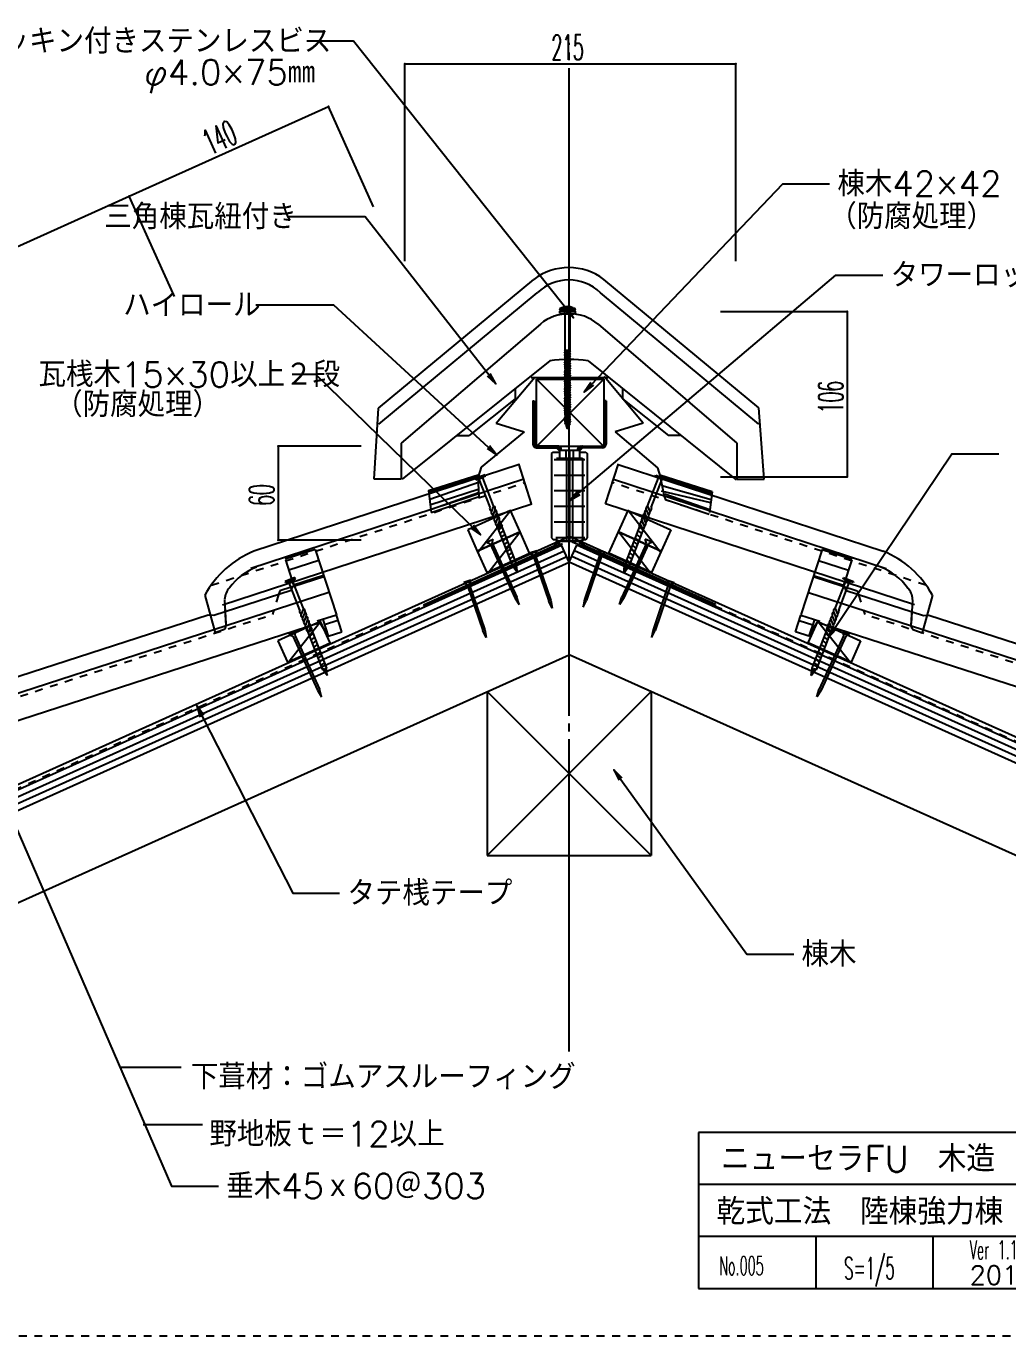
# Model space of a CAD drawing. Extents: x -1727 to 4652, y -2364 to 3340.
# Drawn here: x 418 to 1047, y 0 to 839 of the extents above; entities that cross this region are included whole.
import ezdxf

# ---------------------------------------------------------------- set-up
doc = ezdxf.new("R2010")
doc.units = 0
doc.header["$LTSCALE"] = 5
for name, pattern in [('DASHDOT', [43, 40, -1, 1, -1]), ('DASHDOTX2', [63, 60, -1, 1, -1]), ('DASHED', [7, 6, -1]), ('DASHED2', [3, 2, -1]), ('DOT', [2, 1, -1])]:
    doc.linetypes.add(name, pattern=pattern)
for name, color, linetype in [('0-0', 7, 'CONTINUOUS'), ('0-1', 7, 'CONTINUOUS'), ('0-2', 7, 'CONTINUOUS'), ('0-3', 7, 'CONTINUOUS'), ('0-4', 7, 'CONTINUOUS'), ('0-A', 7, 'CONTINUOUS')]:
    doc.layers.add(name, color=color, linetype=linetype)
doc.styles.get("Standard").update_dxf_attribs({"font": 'txt.shx', "bigfont": 'extfont.shx'})

msp = doc.modelspace()

# ---------------------------------------------------------------- linework, layer by layer
at = {"layer": '0-0', "color": 7, "linetype": 'CONTINUOUS'}
for p, q in [((1448.494, 130.3427), (848.494, 130.3427)), ((848.494, 130.3427), (848.494, 30.3427)), ((1148.494, 97.0093), (848.494, 97.0093)), ((1148.494, 63.676), (848.494, 63.676)), ((923.494, 63.676), (923.494, 30.3427)), ((998.494, 63.676), (998.494, 30.3427)), ((848.494, 30.3427), (1448.494, 30.3427))]:
    msp.add_line(p, q, dxfattribs=at)
at = {"layer": '0-1', "color": 4, "linetype": 'DASHDOT'}
msp.add_line((765.6614, 182.1867), (765.6614, 828.4776), dxfattribs=at)
at = {"layer": '0-1', "color": 4, "linetype": 'CONTINUOUS'}
for p, q in [((759.4977, 657.6838), (759.4978, 657.4837)), ((760.5728, 656.9838), (759.5729, 656.4838)), ((769.4228, 656.4856), (759.5729, 656.4838)), ((759.5732, 654.9838), (759.5729, 656.4838)), ((769.4231, 654.9856), (759.5732, 654.9838)), ((759.5732, 654.9838), (760.5732, 654.4839)), ((760.9976, 658.5841), (759.8255, 658.1537)), ((768.9977, 658.1853), (759.9977, 658.1837)), ((768.998, 656.9853), (759.998, 656.9837)), ((768.4233, 654.4853), (760.5732, 654.4839)), ((767.9975, 658.5853), (760.9976, 658.5841)), ((762.6459, 656.2942), (762.347, 656.9841)), ((762.898, 655.7143), (762.7731, 656.0044)), ((762.898, 655.3042), (762.898, 655.7143)), ((762.8982, 654.4843), (762.8981, 655.1443)), ((762.8982, 654.4843), (762.9022, 631.4842)), ((766.0981, 655.7149), (766.2681, 656.1049)), ((766.0981, 655.4749), (766.0981, 655.7149)), ((766.0983, 654.4849), (766.0982, 655.165)), ((766.0983, 654.4849), (766.1024, 631.0348)), ((766.3629, 656.3248), (766.649, 656.9849)), ((767.9975, 658.5853), (769.1696, 658.1553)), ((768.4229, 656.9852), (769.4228, 656.4856)), ((769.4231, 654.9856), (768.4233, 654.4853)), ((769.4228, 656.4856), (769.4231, 654.9856)), ((769.4976, 657.6856), (769.4977, 657.4855)), ((762.5525, 631.1542), (762.9674, 631.4044)), ((762.5525, 631.0642), (763.5704, 631.3145)), ((762.5525, 631.0642), (762.5525, 631.1542)), ((763.0404, 630.7745), (762.5525, 631.0642)), ((762.5527, 629.8444), (766.4526, 630.6251)), ((762.5527, 629.9443), (763.0405, 630.2243)), ((762.5527, 629.8444), (762.5527, 629.9443)), ((762.5527, 629.8444), (763.0406, 629.5643)), ((762.9022, 631.4842), (762.9674, 631.4044)), ((763.3355, 631.3145), (762.9674, 631.4044)), ((763.0405, 630.2243), (763.0403, 631.1144)), ((763.0404, 630.7745), (764.0603, 631.3146)), ((765.9653, 631.0048), (763.0405, 630.2243)), ((763.0406, 629.5643), (765.9655, 630.3448)), ((763.0407, 628.6745), (763.0406, 629.5643)), ((765.9656, 629.455), (763.0407, 628.6745)), ((766.1024, 631.315), (763.3355, 631.3145)), ((765.9653, 631.0048), (766.4526, 630.725)), ((766.4526, 630.6251), (765.9655, 630.3448)), ((765.9656, 629.455), (765.9655, 630.3448)), ((765.9656, 629.455), (766.4529, 629.1749)), ((766.4526, 630.725), (766.4526, 630.6251)), ((762.553, 628.2943), (766.4529, 629.075)), ((762.553, 628.3942), (763.0407, 628.6745)), ((762.553, 628.2943), (762.553, 628.3942)), ((762.553, 628.2943), (763.0409, 628.0145)), ((762.5533, 626.7442), (766.4531, 627.5249)), ((762.5533, 626.8444), (763.041, 627.1244)), ((762.5533, 626.7442), (762.5533, 626.8444)), ((762.5533, 626.7442), (763.0411, 626.4644)), ((762.5535, 625.2943), (763.0413, 625.5743)), ((762.5536, 625.1944), (762.5535, 625.2943)), ((762.5536, 625.1944), (766.4534, 625.9751)), ((762.5536, 625.1944), (763.0414, 624.9143)), ((762.5538, 623.6443), (766.4537, 624.425)), ((762.5538, 623.7442), (763.0416, 624.0245)), ((762.5538, 623.6443), (762.5538, 623.7442)), ((762.5538, 623.6443), (763.0417, 623.3645)), ((762.5541, 622.0942), (766.454, 622.8749)), ((762.5541, 622.1944), (763.0418, 622.4744)), ((762.5541, 622.0942), (762.5541, 622.1944)), ((762.5541, 622.0942), (763.042, 621.8144)), ((762.5544, 620.5444), (766.4542, 621.3251)), ((762.5544, 620.6443), (763.0421, 620.9243)), ((763.0409, 628.0145), (765.9657, 628.795)), ((763.041, 627.1244), (763.0409, 628.0145)), ((765.9659, 627.9049), (763.041, 627.1244)), ((763.0411, 626.4644), (765.966, 627.2449)), ((763.0413, 625.5743), (763.0411, 626.4644)), ((765.9662, 626.3548), (763.0413, 625.5743)), ((763.0414, 624.9143), (765.9663, 625.6948)), ((763.0416, 624.0245), (763.0414, 624.9143)), ((765.9664, 624.805), (763.0416, 624.0245)), ((763.0417, 623.3645), (765.9665, 624.145)), ((763.0418, 622.4744), (763.0417, 623.3645)), ((765.9667, 623.2549), (763.0418, 622.4744)), ((763.042, 621.8144), (765.9668, 622.5949)), ((763.0421, 620.9243), (763.042, 621.8144)), ((765.967, 621.7048), (763.0421, 620.9243)), ((763.0422, 620.2643), (765.9671, 621.0448)), ((766.4529, 629.075), (765.9657, 628.795)), ((765.9659, 627.9049), (765.9657, 628.795)), ((765.9659, 627.9049), (766.4531, 627.6251)), ((766.4531, 627.5249), (765.966, 627.2449)), ((765.9662, 626.3548), (765.966, 627.2449)), ((765.9662, 626.3548), (766.4534, 626.075)), ((766.4534, 625.9751), (765.9663, 625.6948)), ((765.9664, 624.805), (765.9663, 625.6948)), ((765.9664, 624.805), (766.4537, 624.5249)), ((766.4537, 624.425), (765.9665, 624.145)), ((765.9667, 623.2549), (765.9665, 624.145)), ((765.9667, 623.2549), (766.454, 622.9751)), ((766.454, 622.8749), (765.9668, 622.5949)), ((765.967, 621.7048), (765.9668, 622.5949)), ((765.967, 621.7048), (766.4542, 621.4151)), ((766.4542, 621.3251), (765.9671, 621.0448)), ((765.9672, 620.155), (765.9671, 621.0448)), ((766.4529, 629.1749), (766.4529, 629.075)), ((766.4531, 627.6251), (766.4531, 627.5249)), ((766.4534, 626.075), (766.4534, 625.9751)), ((766.4537, 624.5249), (766.4537, 624.425)), ((766.454, 622.9751), (766.454, 622.8749)), ((766.4542, 621.4151), (766.4542, 621.3251)), ((762.5544, 620.5444), (762.5544, 620.6443)), ((762.5544, 620.5444), (763.0422, 620.2643)), ((762.5546, 619.0942), (763.0424, 619.3745)), ((762.5547, 618.9943), (762.5546, 619.0942)), ((762.5547, 618.9943), (766.4545, 619.775)), ((762.5547, 618.9943), (763.0425, 618.7145)), ((762.5549, 617.4442), (766.4548, 618.2249)), ((762.5549, 617.5444), (763.0427, 617.8244)), ((762.5549, 617.4442), (762.5549, 617.5444)), ((762.5549, 617.4442), (763.0428, 617.1644)), ((762.5552, 615.8944), (766.4551, 616.6751)), ((762.5552, 615.9943), (763.0429, 616.2743)), ((762.5552, 615.8944), (762.5552, 615.9943)), ((762.5552, 615.8944), (763.0431, 615.6143)), ((762.5555, 614.3443), (766.4553, 615.125)), ((762.5555, 614.4442), (763.0432, 614.7245)), ((762.5555, 614.3443), (762.5555, 614.4442)), ((762.5555, 614.3443), (763.0433, 614.0645)), ((762.5557, 612.7942), (766.4556, 613.5749)), ((762.5557, 612.8944), (763.0435, 613.1744)), ((762.5557, 612.7942), (762.5557, 612.8944)), ((762.5557, 612.7942), (763.0436, 612.5144)), ((763.0424, 619.3745), (763.0422, 620.2643)), ((765.9672, 620.155), (763.0424, 619.3745)), ((763.0425, 618.7145), (765.9674, 619.495)), ((763.0427, 617.8244), (763.0425, 618.7145)), ((765.9675, 618.6049), (763.0427, 617.8244)), ((763.0428, 617.1644), (765.9676, 617.9449)), ((763.0429, 616.2743), (763.0428, 617.1644)), ((765.9678, 617.0548), (763.0429, 616.2743)), ((763.0431, 615.6143), (765.9679, 616.3948)), ((763.0432, 614.7245), (763.0431, 615.6143)), ((765.9681, 615.505), (763.0432, 614.7245)), ((763.0433, 614.0645), (765.9682, 614.845)), ((763.0435, 613.1744), (763.0433, 614.0645)), ((765.9683, 613.9549), (763.0435, 613.1744)), ((763.0436, 612.5144), (765.9685, 613.285)), ((763.0438, 611.6243), (763.0436, 612.5144)), ((765.9672, 620.155), (766.4545, 619.865)), ((766.4545, 619.775), (765.9674, 619.495)), ((765.9675, 618.6049), (765.9674, 619.495)), ((765.9675, 618.6049), (766.4548, 618.3149)), ((766.4548, 618.2249), (765.9676, 617.9449)), ((765.9678, 617.0548), (765.9676, 617.9449)), ((765.9678, 617.0548), (766.455, 616.7651)), ((766.4551, 616.6751), (765.9679, 616.3948)), ((765.9681, 615.505), (765.9679, 616.3948)), ((765.9681, 615.505), (766.4553, 615.215)), ((766.4553, 615.125), (765.9682, 614.845)), ((765.9683, 613.9549), (765.9682, 614.845)), ((765.9683, 613.9549), (766.4556, 613.6649)), ((766.4556, 613.5749), (765.9685, 613.285)), ((765.9686, 612.3949), (765.9685, 613.285)), ((766.4545, 619.865), (766.4545, 619.775)), ((766.4548, 618.3149), (766.4548, 618.2249)), ((766.455, 616.7651), (766.4551, 616.6751)), ((766.4553, 615.215), (766.4553, 615.125)), ((766.4556, 613.6649), (766.4556, 613.5749)), ((762.556, 611.2444), (766.4559, 612.0251)), ((762.556, 611.3443), (763.0438, 611.6243)), ((762.556, 611.2444), (762.556, 611.3443)), ((762.556, 611.2444), (763.0439, 610.9643)), ((762.5563, 609.6943), (766.4562, 610.475)), ((762.5563, 609.7942), (763.044, 610.0745)), ((762.5563, 609.6943), (762.5563, 609.7942)), ((762.5563, 609.6943), (763.0441, 609.4145)), ((762.5566, 608.1442), (766.4564, 608.9249)), ((762.5566, 608.2444), (763.0443, 608.5244)), ((762.5566, 608.1442), (762.5566, 608.2444)), ((762.5566, 608.1442), (763.0444, 607.8644)), ((762.5568, 606.5944), (766.4567, 607.3751)), ((762.5568, 606.6943), (763.0446, 606.9743)), ((762.5568, 606.5944), (762.5568, 606.6943)), ((762.5568, 606.5944), (763.0447, 606.3143)), ((766.457, 605.915), (762.5571, 605.1442)), ((762.5571, 605.1442), (763.0448, 605.4245)), ((762.5571, 605.0443), (762.5571, 605.1442)), ((762.5571, 605.0443), (763.045, 604.7645)), ((766.4572, 604.3649), (762.5574, 603.5944)), ((765.9686, 612.3949), (763.0438, 611.6243)), ((763.0439, 610.9643), (765.9687, 611.7349)), ((763.044, 610.0745), (763.0439, 610.9643)), ((765.9689, 610.8448), (763.044, 610.0745)), ((763.0441, 609.4145), (765.969, 610.1848)), ((763.0443, 608.5244), (763.0441, 609.4145)), ((765.9692, 609.295), (763.0443, 608.5244)), ((763.0444, 607.8644), (765.9693, 608.635)), ((763.0446, 606.9743), (763.0444, 607.8644)), ((765.9694, 607.7449), (763.0446, 606.9743)), ((763.0447, 606.3143), (765.9696, 607.0849)), ((763.0448, 605.4245), (763.0447, 606.3143)), ((765.9697, 606.1948), (763.0448, 605.4245)), ((763.045, 604.7645), (765.9698, 605.5348)), ((763.0451, 603.8744), (763.045, 604.7645)), ((765.97, 604.645), (763.0451, 603.8744)), ((765.9686, 612.3949), (766.4559, 612.1151)), ((766.4559, 612.0251), (765.9687, 611.7349)), ((765.9689, 610.8448), (765.9687, 611.7349)), ((765.9689, 610.8448), (766.4561, 610.565)), ((766.4562, 610.475), (765.969, 610.1848)), ((765.9692, 609.295), (765.969, 610.1848)), ((765.9692, 609.295), (766.4564, 609.0149)), ((766.4564, 608.9249), (765.9693, 608.635)), ((765.9694, 607.7449), (765.9693, 608.635)), ((765.9694, 607.7449), (766.4567, 607.4651)), ((766.4567, 607.3751), (765.9696, 607.0849)), ((765.9697, 606.1948), (765.9696, 607.0849)), ((765.9697, 606.1948), (766.457, 605.915)), ((766.457, 605.825), (765.9698, 605.5348)), ((765.97, 604.645), (765.9698, 605.5348)), ((765.97, 604.645), (766.4572, 604.3649)), ((766.4573, 604.265), (765.9701, 603.985)), ((766.4559, 612.1151), (766.4559, 612.0251)), ((766.4561, 610.565), (766.4562, 610.475)), ((766.4564, 609.0149), (766.4564, 608.9249)), ((766.4567, 607.4651), (766.4567, 607.3751)), ((766.457, 605.915), (766.457, 605.825)), ((766.4572, 604.3649), (766.4573, 604.265)), ((762.5574, 603.5944), (763.0451, 603.8744)), ((762.5574, 603.4942), (762.5574, 603.5944)), ((762.5574, 603.4942), (763.0452, 603.2144)), ((762.5576, 602.0443), (763.0454, 602.3243)), ((762.5577, 601.9444), (762.5576, 602.0443)), ((762.5577, 601.9444), (766.4575, 602.7149)), ((762.5577, 601.9444), (763.0455, 601.6643)), ((762.5579, 600.3943), (766.4578, 601.1651)), ((762.5579, 600.4942), (763.0457, 600.7745)), ((762.5579, 600.3943), (762.5579, 600.4942)), ((762.5579, 600.3943), (763.0458, 600.1145)), ((766.4581, 599.7149), (762.5582, 598.9444)), ((762.5582, 598.9444), (763.0459, 599.2244)), ((762.5582, 598.8442), (762.5582, 598.9444)), ((762.5582, 598.8442), (763.0461, 598.5644)), ((766.4583, 598.1651), (762.5585, 597.3943)), ((762.5585, 597.3943), (763.0462, 597.6743)), ((762.5585, 597.2944), (762.5585, 597.3943)), ((762.5585, 597.2944), (763.0463, 597.0143)), ((766.4586, 596.615), (762.5587, 595.8442)), ((762.5587, 595.8442), (763.0465, 596.1245)), ((762.5588, 595.7443), (762.5587, 595.8442)), ((762.5588, 595.7443), (763.0466, 595.4645)), ((763.0452, 603.2144), (765.9701, 603.985)), ((763.0454, 602.3243), (763.0452, 603.2144)), ((765.9703, 603.0949), (763.0454, 602.3243)), ((763.0455, 601.6643), (765.9704, 602.4349)), ((763.0457, 600.7745), (763.0455, 601.6643)), ((765.9705, 601.5448), (763.0457, 600.7745)), ((763.0458, 600.1145), (765.9706, 600.8848)), ((763.0459, 599.2244), (763.0458, 600.1145)), ((765.9708, 599.995), (763.0459, 599.2244)), ((763.0461, 598.5644), (765.9709, 599.335)), ((763.0462, 597.6743), (763.0461, 598.5644)), ((765.9711, 598.4449), (763.0462, 597.6743)), ((763.0463, 597.0143), (765.9712, 597.7849)), ((763.0465, 596.1245), (763.0463, 597.0143)), ((765.9714, 596.8948), (763.0465, 596.1245)), ((763.0466, 595.4645), (765.9715, 596.2348)), ((765.9703, 603.0949), (765.9701, 603.985)), ((765.9703, 603.0949), (766.4575, 602.8151)), ((766.4575, 602.7149), (765.9704, 602.4349)), ((765.9705, 601.5448), (765.9704, 602.4349)), ((765.9705, 601.5448), (766.4578, 601.265)), ((766.4578, 601.1651), (765.9706, 600.8848)), ((765.9708, 599.995), (765.9706, 600.8848)), ((765.9708, 599.995), (766.4581, 599.7149)), ((766.4581, 599.615), (765.9709, 599.335)), ((765.9711, 598.4449), (765.9709, 599.335)), ((765.9711, 598.4449), (766.4583, 598.1651)), ((766.4583, 598.0649), (765.9712, 597.7849)), ((765.9714, 596.8948), (765.9712, 597.7849)), ((765.9714, 596.8948), (766.4586, 596.615)), ((766.4586, 596.5151), (765.9715, 596.2348)), ((765.9716, 595.345), (765.9715, 596.2348)), ((766.4575, 602.8151), (766.4575, 602.7149)), ((766.4578, 601.265), (766.4578, 601.1651)), ((766.4581, 599.7149), (766.4581, 599.615)), ((766.4583, 598.1651), (766.4583, 598.0649)), ((766.4586, 596.615), (766.4586, 596.5151)), ((766.4589, 595.0649), (762.559, 594.2944)), ((762.559, 594.2944), (763.0468, 594.5744)), ((762.559, 594.1942), (762.559, 594.2944)), ((762.559, 594.1942), (763.0469, 593.9144)), ((762.5593, 592.6444), (766.4592, 593.4149)), ((762.5593, 592.7443), (763.047, 593.0243)), ((762.5593, 592.6444), (762.5593, 592.7443)), ((762.5593, 592.6444), (763.0472, 592.3643)), ((762.5596, 591.0943), (766.4594, 591.8651)), ((762.5596, 591.1942), (763.0473, 591.4745)), ((762.5596, 591.0943), (762.5596, 591.1942)), ((762.5596, 591.0943), (763.0474, 590.8145)), ((762.5598, 589.6444), (763.0506, 589.9244)), ((762.5599, 589.5442), (762.5598, 589.6444)), ((766.4597, 590.315), (762.5599, 589.5442)), ((762.5599, 589.5442), (763.0489, 589.2644)), ((766.46, 588.7649), (762.5601, 587.9944)), ((762.5601, 588.0844), (763.0509, 588.3743)), ((762.5601, 587.9944), (762.5601, 588.0844)), ((762.5601, 587.9944), (763.0492, 587.7143)), ((763.0468, 594.5744), (763.0466, 595.4645)), ((765.9716, 595.345), (763.0468, 594.5744)), ((763.0469, 593.9144), (765.9717, 594.685)), ((763.047, 593.0243), (763.0469, 593.9144)), ((765.9719, 593.7949), (763.047, 593.0243)), ((763.0472, 592.3643), (765.972, 593.1349)), ((763.0473, 591.4745), (763.0472, 592.3643)), ((765.9722, 592.2448), (763.0473, 591.4745)), ((763.0474, 590.8145), (765.9723, 591.5848)), ((763.0476, 589.9244), (763.0474, 590.8145)), ((765.9724, 590.695), (763.0476, 589.9244)), ((763.0477, 589.2644), (765.9726, 590.035)), ((763.0477, 589.2644), (763.0479, 588.3743)), ((765.9727, 589.1449), (763.0479, 588.3743)), ((763.048, 587.7143), (765.9728, 588.4849)), ((763.048, 587.7143), (763.0481, 586.8245)), ((763.0481, 586.8245), (765.973, 587.5948)), ((766.4597, 590.315), (765.9687, 590.035)), ((766.46, 588.7649), (765.9689, 588.4849)), ((766.4597, 590.4149), (765.9715, 590.695)), ((765.9716, 595.345), (766.4589, 595.0649)), ((766.4589, 594.965), (765.9717, 594.685)), ((765.9719, 593.7949), (765.9717, 594.685)), ((766.46, 588.8651), (765.9718, 589.1449)), ((765.9719, 593.7949), (766.4591, 593.5151)), ((766.4592, 593.4149), (765.972, 593.1349)), ((765.9722, 592.2448), (765.972, 593.1349)), ((766.4602, 587.315), (765.9721, 587.5948)), ((765.9722, 592.2448), (766.4594, 591.965)), ((766.4594, 591.8651), (765.9723, 591.5848)), ((765.9724, 590.695), (765.9723, 591.5848)), ((765.9727, 589.1449), (765.9726, 590.035)), ((765.973, 587.5948), (765.9728, 588.4849)), ((766.4589, 595.0649), (766.4589, 594.965)), ((766.4591, 593.5151), (766.4592, 593.4149)), ((766.4594, 591.965), (766.4594, 591.8651)), ((766.4597, 590.4149), (766.4597, 590.315)), ((766.46, 588.8651), (766.46, 588.7649)), ((762.5604, 586.4443), (766.4603, 587.2151)), ((762.5604, 586.5343), (763.0511, 586.8245)), ((762.5604, 586.4443), (762.5604, 586.5343)), ((762.5604, 586.4443), (763.0494, 586.1645)), ((762.6867, 584.9242), (763.1745, 584.6444)), ((763.0484, 585.2744), (762.6974, 585.0142)), ((762.6975, 584.9143), (762.6974, 585.0142)), ((766.4605, 585.665), (762.6975, 584.9143)), ((763.0482, 586.1645), (765.9731, 586.9348)), ((763.0484, 585.2744), (763.0482, 586.1645)), ((765.9733, 586.045), (763.0484, 585.2744)), ((763.1736, 584.6444), (765.9734, 585.385)), ((763.5248, 583.6745), (763.1736, 584.6444)), ((763.5248, 583.6745), (763.3538, 583.4945)), ((763.3919, 583.4045), (763.3538, 583.4945)), ((766.1428, 584.1049), (763.3919, 583.4045)), ((763.8069, 582.9045), (763.3919, 583.4045)), ((765.7756, 584.4447), (763.5248, 583.6745)), ((765.4508, 583.7049), (763.8069, 582.9045)), ((764.5114, 580.9747), (763.8069, 582.9045)), ((765.5228, 583.7547), (764.5114, 580.9747)), ((764.5114, 580.9747), (764.8863, 581.4848)), ((764.8863, 581.4848), (764.8172, 581.8148)), ((766.1428, 584.1049), (765.4508, 583.7049)), ((765.9126, 584.8249), (765.7756, 584.4447)), ((766.1857, 584.215), (765.7756, 584.4447)), ((766.4603, 587.2151), (765.9692, 586.9348)), ((766.4605, 585.665), (765.9695, 585.385)), ((766.4605, 585.7649), (765.9724, 586.045)), ((765.9733, 586.045), (765.9731, 586.9348)), ((765.9734, 585.385), (765.9734, 585.1648)), ((766.1857, 584.215), (766.1428, 584.1049)), ((766.4602, 587.315), (766.4603, 587.2151)), ((766.4605, 585.7649), (766.4605, 585.665)), ((711.8412, 551.6427), (705.4808, 549.1811)), ((705.4808, 549.1811), (705.7656, 548.4452)), ((705.7656, 548.4452), (712.126, 550.9068)), ((707.93, 548.9008), (707.203, 549.0015)), ((707.93, 548.9008), (707.203, 549.0015)), ((710.2197, 549.787), (707.93, 548.9008)), ((714.9309, 530.8117), (707.93, 548.9008)), ((710.2197, 549.787), (710.6886, 550.3505)), ((717.2202, 531.6988), (710.2197, 549.787)), ((712.126, 550.9068), (711.8412, 551.6427)), ((815.8377, 531.5369), (822.8383, 549.6251)), ((818.1271, 530.6498), (825.128, 548.7389)), ((820.9319, 550.7449), (821.2168, 551.4808)), ((827.2923, 548.2833), (820.9319, 550.7449)), ((821.2168, 551.4808), (827.5771, 549.0192)), ((822.8383, 549.6251), (822.3693, 550.1886)), ((822.8383, 549.6251), (825.128, 548.7389)), ((825.128, 548.7389), (825.8549, 548.8396)), ((825.128, 548.7389), (825.8549, 548.8396)), ((827.5771, 549.0192), (827.2923, 548.2833)), ((714.975, 530.8827), (714.6635, 530.1379)), ((717.2202, 531.6988), (715.5788, 527.773)), ((718.1384, 529.3264), (716.497, 525.4006)), ((718.1384, 529.3264), (716.497, 525.4006)), ((814.9196, 529.1645), (816.561, 525.2387)), ((814.9196, 529.1645), (816.561, 525.2387)), ((815.8377, 531.5369), (817.4791, 527.611)), ((818.0829, 530.7208), (818.3944, 529.976)), ((719.0565, 526.9541), (717.4151, 523.0283)), ((719.0565, 526.9541), (717.4151, 523.0283)), ((719.9747, 524.5818), (718.3333, 520.6559)), ((719.9747, 524.5818), (718.3333, 520.6559)), ((720.8928, 522.2093), (719.2514, 518.2836)), ((720.8928, 522.2093), (719.2514, 518.2836)), ((812.1651, 522.0474), (813.8065, 518.1216)), ((812.1651, 522.0474), (813.8065, 518.1216)), ((813.0833, 524.4198), (814.7247, 520.494)), ((813.0833, 524.4198), (814.7247, 520.494)), ((814.0014, 526.7921), (815.6428, 522.8664)), ((814.0014, 526.7921), (815.6428, 522.8664)), ((719.4506, 517.3215), (722.8397, 518.6332)), ((719.4943, 518.3488), (729.4603, 492.5982)), ((722.8826, 518.3594), (719.8901, 516.2124)), ((723.7888, 516.018), (720.7963, 513.871)), ((721.811, 519.837), (721.0119, 517.9257)), ((721.811, 519.837), (721.0119, 517.9257)), ((724.695, 513.6767), (721.7025, 511.5297)), ((722.0942, 519.355), (732.0603, 493.6044)), ((810.9637, 519.1931), (800.9977, 493.4425)), ((813.5637, 518.1869), (803.5976, 492.4362)), ((808.363, 513.5147), (811.3555, 511.3677)), ((809.2691, 515.8561), (812.2616, 513.7091)), ((810.1753, 518.1975), (813.1678, 516.0504)), ((813.6073, 517.1596), (810.2182, 518.4712)), ((811.247, 519.6751), (812.0461, 517.7638)), ((811.247, 519.6751), (812.0461, 517.7638)), ((712.5884, 508.4082), (716.9532, 510.4054)), ((712.5884, 508.4082), (714.9664, 507.2969)), ((714.9664, 507.2969), (730.7771, 472.7423)), ((716.2395, 507.8794), (716.9532, 510.4054)), ((716.2395, 507.8794), (732.0502, 473.3248)), ((725.6011, 511.3353), (722.6086, 509.1884)), ((726.5073, 508.9939), (723.5147, 506.847)), ((727.4134, 506.6526), (724.4209, 504.5057)), ((728.3196, 504.3113), (725.3271, 502.1643)), ((815.0834, 507.8794), (799.2727, 473.3248)), ((816.3565, 507.2969), (800.5458, 472.7423)), ((804.7384, 504.1494), (807.7309, 502.0024)), ((805.6445, 506.4906), (808.637, 504.3437)), ((806.5507, 508.832), (809.5432, 506.6851)), ((807.4568, 511.1734), (810.4494, 509.0264)), ((818.7345, 508.4082), (814.3697, 510.4054)), ((815.0834, 507.8794), (814.3697, 510.4054)), ((818.7345, 508.4082), (816.3565, 507.2969)), ((729.2257, 501.9699), (726.2332, 499.8229)), ((730.1319, 499.6286), (727.1394, 497.4816)), ((731.038, 497.2872), (728.0455, 495.1402)), ((742.544, 499.9921), (752.5044, 470.6362)), ((743.8691, 500.443), (753.8294, 471.0861)), ((785.3968, 501.1831), (775.4311, 471.828)), ((786.7217, 500.732), (776.7561, 471.3779)), ((802.0199, 497.1253), (805.0124, 494.9783)), ((802.9261, 499.4666), (805.9186, 497.3196)), ((803.8322, 501.808), (806.8247, 499.661)), ((732.4847, 488.8554), (729.6866, 492.6854)), ((731.1221, 492.3761), (732.4847, 488.8554)), ((732.4847, 488.8554), (731.9763, 493.5716)), ((800.5733, 488.6934), (801.0817, 493.4097)), ((800.5733, 488.6934), (803.3714, 492.5235)), ((801.9359, 492.2142), (800.5733, 488.6934)), ((589.9957, 485.8091), (583.6353, 483.3475)), ((583.6353, 483.3475), (583.9201, 482.6116)), ((583.9201, 482.6116), (590.2805, 485.0732)), ((586.0845, 483.0671), (585.3575, 483.1679)), ((586.0845, 483.0671), (585.3575, 483.1679)), ((588.3742, 483.9533), (586.0845, 483.0671)), ((593.0854, 464.978), (586.0845, 483.0671)), ((588.3742, 483.9533), (588.8431, 484.5168)), ((595.3747, 465.8651), (588.3742, 483.9533)), ((590.2805, 485.0732), (589.9957, 485.8091)), ((700.3333, 481.1867), (710.2937, 451.8308)), ((701.6584, 481.6376), (711.6187, 452.2807)), ((829.3227, 481.7202), (819.357, 452.3651)), ((830.6477, 481.2691), (820.682, 451.915)), ((935.9482, 465.8651), (942.9487, 483.9533)), ((938.2375, 464.978), (945.2384, 483.0671)), ((941.0424, 485.0732), (941.3272, 485.8091)), ((947.4028, 482.6116), (941.0424, 485.0732)), ((941.3272, 485.8091), (947.6876, 483.3475)), ((942.9487, 483.9533), (942.4798, 484.5168)), ((942.9487, 483.9533), (945.2384, 483.0671)), ((945.2384, 483.0671), (945.9654, 483.1679)), ((945.2384, 483.0671), (945.9654, 483.1679)), ((947.6876, 483.3475), (947.4028, 482.6116)), ((730.7771, 472.7423), (733.494, 468.4869)), ((733.494, 468.4869), (732.0502, 473.3248)), ((754.773, 466.126), (752.5044, 470.6362)), ((753.8294, 471.0861), (754.773, 466.126)), ((775.4311, 471.828), (774.4867, 466.8681)), ((774.4867, 466.8681), (776.7561, 471.3779)), ((797.8289, 468.4869), (799.2727, 473.3248)), ((800.5458, 472.7423), (797.8289, 468.4869)), ((593.1295, 465.0491), (592.818, 464.3042)), ((595.3747, 465.8651), (593.7333, 461.9393)), ((596.2929, 463.4927), (594.6515, 459.567)), ((596.2929, 463.4927), (594.6515, 459.567)), ((935.03, 463.4927), (936.6714, 459.567)), ((935.03, 463.4927), (936.6714, 459.567)), ((935.9482, 465.8651), (937.5896, 461.9393)), ((938.1934, 465.0491), (938.5048, 464.3042)), ((597.211, 461.1204), (595.5696, 457.1946)), ((597.211, 461.1204), (595.5696, 457.1946)), ((598.1292, 458.7481), (596.4878, 454.8222)), ((598.1292, 458.7481), (596.4878, 454.8222)), ((599.0473, 456.3756), (597.4059, 452.4499)), ((599.0473, 456.3756), (597.4059, 452.4499)), ((599.9655, 454.0033), (599.1663, 452.092)), ((599.9655, 454.0033), (599.1663, 452.092)), ((600.2487, 453.5214), (610.2148, 427.7707)), ((931.0742, 453.5214), (921.1081, 427.7707)), ((931.3574, 454.0033), (932.1565, 452.092)), ((931.3574, 454.0033), (932.1565, 452.092)), ((932.2755, 456.3756), (933.917, 452.4499)), ((932.2755, 456.3756), (933.917, 452.4499)), ((933.1937, 458.7481), (934.8351, 454.8222)), ((933.1937, 458.7481), (934.8351, 454.8222)), ((934.1119, 461.1204), (935.7533, 457.1946)), ((934.1119, 461.1204), (935.7533, 457.1946)), ((586.1807, 449.3213), (590.5455, 451.3185)), ((586.1807, 449.3213), (588.5587, 448.21)), ((588.5587, 448.21), (604.3694, 413.6554)), ((589.8318, 448.7925), (590.5455, 451.3185)), ((589.8318, 448.7925), (605.6425, 414.2379)), ((597.6051, 451.4878), (600.9942, 452.7995)), ((597.6487, 452.5151), (607.6148, 426.7645)), ((601.0371, 452.5257), (598.0446, 450.3787)), ((601.9433, 450.1843), (598.9508, 448.0373)), ((602.8494, 447.843), (599.857, 445.696)), ((603.7556, 445.5016), (600.7631, 443.3547)), ((712.5623, 447.3206), (710.2937, 451.8308)), ((711.6187, 452.2807), (712.5623, 447.3206)), ((819.357, 452.3651), (818.4126, 447.4052)), ((818.4126, 447.4052), (820.682, 451.915)), ((933.6741, 452.5151), (923.7081, 426.7645)), ((941.4911, 448.7925), (925.6804, 414.2379)), ((942.7642, 448.21), (926.9535, 413.6554)), ((927.5673, 445.5016), (930.5598, 443.3547)), ((928.4734, 447.843), (931.4659, 445.696)), ((929.3796, 450.1843), (932.3721, 448.0373)), ((930.2858, 452.5257), (933.2782, 450.3787)), ((933.7178, 451.4878), (930.3287, 452.7995)), ((945.1422, 449.3213), (940.7774, 451.3185)), ((941.4911, 448.7925), (940.7774, 451.3185)), ((945.1422, 449.3213), (942.7642, 448.21)), ((604.6618, 443.1603), (601.6692, 441.0133)), ((605.5679, 440.8189), (602.5754, 438.672)), ((606.474, 438.4776), (603.4816, 436.3306)), ((924.8488, 438.4776), (927.8413, 436.3306)), ((925.755, 440.8189), (928.7475, 438.672)), ((926.6611, 443.1603), (929.6536, 441.0133)), ((607.3802, 436.1362), (604.3877, 433.9892)), ((608.2864, 433.7949), (605.2939, 431.6479)), ((609.1925, 431.4535), (606.2, 429.3065)), ((922.1304, 431.4535), (925.1228, 429.3065)), ((923.0365, 433.7949), (926.029, 431.6479)), ((923.9427, 436.1362), (926.9352, 433.9892)), ((610.6392, 423.0217), (607.8411, 426.8517)), ((609.2766, 426.5424), (610.6392, 423.0217)), ((610.6392, 423.0217), (610.1308, 427.7379)), ((920.6837, 423.0217), (921.1921, 427.7379)), ((920.6837, 423.0217), (923.4818, 426.8517)), ((922.0463, 426.5424), (920.6837, 423.0217)), ((604.3694, 413.6554), (607.0863, 409.4)), ((607.0863, 409.4), (605.6425, 414.2379)), ((924.2366, 409.4), (925.6804, 414.2379)), ((926.9535, 413.6554), (924.2366, 409.4))]:
    msp.add_line(p, q, dxfattribs=at)
at = {"layer": '0-1', "color": 7, "linetype": 'CONTINUOUS'}
for p, q in [((718.9543, 584.6672), (743.5291, 614.132)), ((741.2981, 613.9876), (790.2936, 613.9921)), ((744.7834, 612.7924), (787.7834, 569.7924)), ((787.7834, 612.7924), (744.7834, 569.7924)), ((812.9235, 584.6757), (787.996, 614.6051)), ((736.8599, 579.0524), (709.329, 556.5446)), ((718.9543, 584.6672), (736.8599, 579.0524)), ((812.9235, 584.6757), (795.0189, 579.0577)), ((795.0189, 579.0577), (822.2882, 556.0249)), ((709.329, 556.5446), (707.4375, 550.4167)), ((822.2882, 556.0249), (824.1809, 549.8974)), ((675.6014, 541.5202), (707.9051, 551.899)), ((675.6014, 540.8501), (707.9051, 551.2289)), ((675.6014, 540.046), (707.9051, 550.4248)), ((708.0892, 546.9896), (676.3037, 535.7905)), ((707.9245, 537.7668), (707.4375, 550.4167)), ((857.2461, 540.6125), (823.713, 551.3797)), ((823.713, 551.3797), (826.4634, 537.9017)), ((857.161, 539.9698), (823.7131, 550.7096)), ((857.0589, 539.1985), (823.7132, 549.9055)), ((675.6014, 541.5202), (677.2918, 527.5559)), ((677.1271, 532.4967), (707.2658, 542.3782)), ((677.2918, 527.5559), (707.9245, 537.7668)), ((707.5952, 540.0725), (678.1153, 529.6969)), ((856.3155, 533.5818), (824.838, 541.1524)), ((825.0412, 544.8093), (856.6187, 535.8723)), ((826.4634, 537.9017), (827.276, 535.6669)), ((826.8697, 539.527), (855.7487, 529.2991)), ((857.2461, 540.6125), (855.5159, 527.5403)), ((707.3916, 502.2146), (727.9605, 528.688)), ((823.9313, 502.2146), (803.3624, 528.688)), ((855.3361, 526.1818), (827.276, 535.6669)), ((144.8049, 232.7497), (765.0378, 511.8512)), ((713.5569, 488.5403), (734.1258, 515.0137)), ((1384.3159, 233.7409), (766.2858, 511.8512)), ((817.7659, 488.5403), (797.197, 515.0137)), ((585.5255, 431.1788), (606.3852, 457.6149)), ((945.7974, 431.1788), (924.9377, 457.6149))]:
    msp.add_line(p, q, dxfattribs=at)
at = {"layer": '0-1', "color": 3, "linetype": 'CONTINUOUS'}
for p, q in [((744.7834, 612.7924), (787.7834, 612.7924)), ((744.7834, 569.7924), (744.7834, 612.7924)), ((787.7834, 612.7924), (787.7834, 569.7924)), ((787.7834, 569.7924), (744.7834, 569.7924))]:
    msp.add_line(p, q, dxfattribs=at)
at = {"layer": '0-1', "color": 6, "linetype": 'CONTINUOUS'}
for p, q in [((742.3003, 598.9874), (743.3003, 598.9874)), ((742.3003, 598.9874), (742.3003, 571.1874)), ((743.3003, 598.9874), (743.3003, 571.1874)), ((789.3003, 598.9874), (788.3003, 598.9874)), ((788.3003, 598.9874), (788.3003, 571.1874)), ((789.3003, 598.9874), (789.3003, 571.1874)), ((758.8003, 569.9874), (744.5003, 569.9874)), ((744.5003, 568.9874), (758.8003, 568.9874)), ((754.4003, 565.1874), (755.4003, 566.1874)), ((754.4003, 565.1874), (754.4003, 511.1874)), ((755.4003, 566.1874), (759.4003, 566.1874)), ((757.4003, 568.9874), (759.4003, 566.9874)), ((757.4847, 562.2687), (774.1159, 562.2687)), ((759.4003, 568.3874), (759.4003, 562.2687)), ((759.4003, 567.3874), (772.2003, 567.3874)), ((760.4003, 567.3874), (760.4003, 568.3874)), ((763.3861, 567.3874), (763.3861, 562.2687)), ((763.9417, 562.2687), (763.9417, 509.2687)), ((765.8003, 567.3874), (765.8003, 511.9874)), ((765.8003, 562.2687), (765.8003, 509.2687)), ((767.6589, 562.2687), (767.6589, 509.2687)), ((768.2145, 567.3874), (768.2145, 562.2687)), ((771.2003, 567.3874), (771.2003, 568.3874)), ((774.2003, 568.9874), (772.2003, 566.9874)), ((772.2003, 568.3874), (772.2003, 562.2687)), ((772.2003, 566.1874), (776.2003, 566.1874)), ((772.8003, 569.9874), (787.1003, 569.9874)), ((787.1003, 568.9874), (772.8003, 568.9874)), ((774.1159, 562.2687), (774.1159, 509.2687)), ((776.2003, 566.1874), (777.2003, 565.1874)), ((777.2003, 565.1874), (777.2003, 511.1874)), ((672.3188, 468.3248), (758.035, 507.167)), ((672.7314, 467.4142), (758.8584, 506.4424)), ((754.4003, 511.1874), (755.4003, 510.1874)), ((755.4003, 510.1874), (757.4847, 510.1874)), ((755.8403, 505.5516), (758.3003, 510.2689)), ((757.4847, 511.2687), (757.4847, 509.2687)), ((757.4847, 509.2687), (774.1159, 509.2687)), ((758.1252, 509.6783), (758.1252, 507.2604)), ((759.3003, 509.5967), (759.3003, 507.2689)), ((759.4003, 509.0687), (772.2003, 509.0687)), ((772.3003, 509.5967), (772.3003, 507.2689)), ((858.9529, 467.5995), (772.7422, 506.4425)), ((775.7603, 505.5516), (773.3003, 510.2689)), ((773.3003, 509.6431), (773.3003, 507.3153)), ((859.3636, 468.5109), (773.3943, 507.2453)), ((774.1159, 510.1874), (776.2003, 510.1874)), ((776.2003, 510.1874), (777.2003, 511.1874)), ((672.3243, 468.2069), (672.7384, 467.2969)), ((859.3636, 468.5109), (858.9529, 467.5995))]:
    msp.add_line(p, q, dxfattribs=at)
at = {"layer": '0-1', "color": 6, "linetype": 'DASHED'}
for p, q in [((743.3003, 593.6874), (742.3003, 593.6874)), ((743.3003, 590.2874), (742.3003, 590.2874)), ((788.3003, 593.6874), (789.3003, 593.6874)), ((788.3003, 590.2874), (789.3003, 590.2874)), ((743.3003, 581.1874), (742.3003, 581.1874)), ((788.3003, 581.1874), (789.3003, 581.1874)), ((743.3003, 577.7874), (742.3003, 577.7874)), ((788.3003, 577.7874), (789.3003, 577.7874)), ((758.1074, 569.6946), (760.1074, 567.6946)), ((773.4932, 569.6946), (771.4932, 567.6946))]:
    msp.add_line(p, q, dxfattribs=at)
at = {"layer": '0-1', "color": 6, "linetype": 'DASHDOTX2'}
for p, q in [((775.678, 561.2687), (755.9226, 561.2687)), ((775.678, 551.2687), (755.9226, 551.2687)), ((774.578, 551.2687), (757.0226, 551.2687)), ((775.678, 541.2687), (755.9226, 541.2687)), ((774.578, 541.2687), (757.0226, 541.2687)), ((775.678, 531.2687), (755.9226, 531.2687)), ((774.578, 531.2687), (757.0226, 531.2687)), ((775.678, 521.2687), (755.9226, 521.2687)), ((774.578, 521.2687), (757.0226, 521.2687)), ((774.578, 511.2687), (757.0226, 511.2687)), ((775.678, 511.2687), (757.4847, 511.2687))]:
    msp.add_line(p, q, dxfattribs=at)
at = {"layer": '0-1', "color": 7, "linetype": 'DOT'}
for p in [(145.725, 230.7022), (1383.1347, 231.5565)]:
    msp.add_line(p, (765.3791, 509.5433), dxfattribs=at)
at = {"layer": '0-1', "color": 4, "linetype": 'DOT'}
for p, q in [((784.43, 503.6222), (788.9748, 502.0788)), ((784.43, 503.6222), (785.3968, 501.1831)), ((786.7217, 500.732), (788.9748, 502.0788)), ((702.6256, 484.0765), (698.0805, 482.5339)), ((700.3333, 481.1867), (698.0805, 482.5339)), ((702.6256, 484.0765), (701.6584, 481.6376)), ((828.3559, 484.1593), (832.9008, 482.6159)), ((828.3559, 484.1593), (829.3227, 481.7202)), ((830.6477, 481.2691), (832.9008, 482.6159))]:
    msp.add_line(p, q, dxfattribs=at)
at = {"layer": '0-1', "color": 4, "linetype": 'DASHED2'}
for p, q in [((744.8363, 502.8819), (740.2912, 501.3393)), ((742.544, 499.9921), (740.2912, 501.3393)), ((744.8363, 502.8819), (743.8691, 500.443))]:
    msp.add_line(p, q, dxfattribs=at)
at = {"layer": '0-1', "color": 3, "linetype": 'CONTINUOUS'}
for points in [[(700.6118, 516.3564), (706.7781, 502.682), (734.1258, 515.0137), (727.9605, 528.688), (700.6118, 516.3564)], [(830.7111, 516.3564), (824.5447, 502.682), (797.197, 515.0137), (803.3624, 528.688), (830.7111, 516.3564)], [(706.7771, 502.682), (712.9435, 489.0077), (740.2912, 501.3393), (734.1258, 515.0137), (706.7771, 502.682)], [(824.5457, 502.682), (818.3794, 489.0077), (791.0317, 501.3393), (797.197, 515.0137), (824.5457, 502.682)], [(579.0365, 445.2833), (585.2029, 431.6089), (612.5506, 443.9406), (606.3852, 457.6149), (579.0365, 445.2833)], [(952.2863, 445.2833), (946.12, 431.6089), (918.7723, 443.9406), (924.9377, 457.6149), (952.2863, 445.2833)]]:
    msp.add_lwpolyline(points, close=True, dxfattribs=at)
at = {"layer": '0-1', "color": 4, "linetype": 'CONTINUOUS'}
for centre, radius, start, end in [((759.9978, 657.6839), 0.5001, 90.0101, 180.0101), ((759.9979, 657.4838), 0.5001, 180.0101, 270.0101), ((764.4988, 652.2247), 7.2555, 61.1686, 118.8521), ((768.9978, 657.6855), 0.5001, 0.0101, 90.0101), ((768.9979, 657.4854), 0.5001, 270.0101, 360.0101), ((764.9735, 585.1646), 0.9999, 340.0101, 360.0101), ((716.9574, 530.2789), 2.2981, 183.5154, 239.817), ((716.5047, 530.058), 1.79, 335.8763, 426.4387), ((717.4229, 527.6856), 1.79, 335.8763, 426.4387), ((815.6351, 527.5237), 1.79, 113.5613, 204.1237), ((816.5532, 529.896), 1.79, 113.5613, 204.1237), ((816.1005, 530.1169), 2.2981, 300.183, 356.4846), ((717.8727, 527.9139), 2.2981, 183.5154, 239.817), ((718.7908, 525.5416), 2.2981, 183.5154, 239.817), ((719.709, 523.1692), 2.2981, 183.5154, 239.817), ((720.6272, 520.7968), 2.2981, 183.5154, 239.817), ((718.341, 525.3133), 1.79, 335.8763, 426.4387), ((719.2591, 522.941), 1.79, 335.8763, 426.4387), ((720.1773, 520.5686), 1.79, 335.8763, 426.4387), ((812.8806, 520.4066), 1.79, 113.5613, 204.1237), ((813.7988, 522.7791), 1.79, 113.5613, 204.1237), ((814.717, 525.1514), 1.79, 113.5613, 204.1237), ((812.4308, 520.6349), 2.2981, 300.183, 356.4846), ((813.349, 523.0073), 2.2981, 300.183, 356.4846), ((814.2671, 525.3796), 2.2981, 300.183, 356.4846), ((815.1853, 527.752), 2.2981, 300.183, 356.4846), ((721.5453, 518.4245), 2.2981, 183.5154, 207.9698), ((721.0955, 518.1962), 1.79, 14.0306, 66.4387), ((811.9625, 518.0343), 1.79, 113.5613, 165.9694), ((811.5127, 518.2626), 2.2981, 332.0302, 356.4846), ((730.2722, 491.9185), 0.9653, 28.3196, 127.3888), ((732.0586, 492.6099), 0.9653, 94.9262, 193.9954), ((800.9993, 492.448), 0.9653, 346.0046, 445.0738), ((802.7857, 491.7566), 0.9653, 52.6112, 151.6804), ((595.1119, 464.4452), 2.2981, 183.5154, 239.817), ((596.0272, 462.0802), 2.2981, 183.5154, 239.817), ((594.6592, 464.2243), 1.79, 335.8763, 426.4387), ((595.5773, 461.852), 1.79, 335.8763, 426.4387), ((935.7455, 461.852), 1.79, 113.5613, 204.1237), ((936.6637, 464.2243), 1.79, 113.5613, 204.1237), ((935.2957, 462.0802), 2.2981, 300.183, 356.4846), ((936.211, 464.4452), 2.2981, 300.183, 356.4846), ((596.9453, 459.7079), 2.2981, 183.5154, 239.817), ((597.8635, 457.3356), 2.2981, 183.5154, 239.817), ((598.7816, 454.9631), 2.2981, 183.5154, 239.817), ((596.4955, 459.4796), 1.79, 335.8763, 426.4387), ((597.4136, 457.1073), 1.79, 335.8763, 426.4387), ((598.3318, 454.7349), 1.79, 335.8763, 426.4387), ((599.2499, 452.3626), 1.79, 14.0306, 66.4387), ((932.0729, 452.3626), 1.79, 113.5613, 165.9694), ((932.9911, 454.7349), 1.79, 113.5613, 204.1237), ((933.9093, 457.1073), 1.79, 113.5613, 204.1237), ((934.8274, 459.4796), 1.79, 113.5613, 204.1237), ((932.5412, 454.9631), 2.2981, 300.183, 356.4846), ((933.4594, 457.3356), 2.2981, 300.183, 356.4846), ((934.3776, 459.7079), 2.2981, 300.183, 356.4846), ((599.6998, 452.5908), 2.2981, 183.5154, 207.9698), ((931.6231, 452.5908), 2.2981, 332.0302, 356.4846), ((608.4267, 426.0848), 0.9653, 28.3196, 127.3888), ((610.2131, 426.7762), 0.9653, 94.9262, 193.9954), ((921.1098, 426.7762), 0.9653, 346.0046, 445.0738), ((922.8961, 426.0848), 0.9653, 52.6112, 151.6804)]:
    msp.add_arc(centre, radius, start, end, dxfattribs=at)
at = {"layer": '0-1', "color": 6, "linetype": 'CONTINUOUS'}
for centre, radius, start, end in [((744.5003, 571.1874), 2.2, 180, 270), ((744.5003, 571.1874), 1.2, 180, 270), ((787.1003, 571.1874), 2.2, 270, 360), ((787.1003, 571.1874), 1.2, 270, 360), ((758.8003, 568.3874), 1.6, 0, 90), ((758.8003, 568.3874), 0.6, 0, 90), ((772.8003, 568.3874), 1.6, 90, 180), ((772.8003, 568.3874), 0.6, 90, 180), ((758.3003, 507.2689), 1, 304.9144, 360), ((773.3003, 507.2689), 1, 180, 235.0856)]:
    msp.add_arc(centre, radius, start, end, dxfattribs=at)
at = {"layer": '0-1', "color": 6, "linetype": 'DASHED'}
for centre, start, end in [((757.4003, 568.9874), 45, 90), ((759.4003, 566.9874), 0, 45), ((774.2003, 568.9874), 90, 135)]:
    msp.add_arc(centre, 1, start, end, dxfattribs=at)
at = {"layer": '0-2', "color": 2, "linetype": 'CONTINUOUS'}
for p, q in [((643.5965, 594.3432), (742.9995, 676.7972)), ((887.1805, 594.4282), (787.8675, 676.8072)), ((643.6985, 584.1082), (745.2035, 668.3052)), ((887.1805, 584.1082), (785.6765, 668.3052)), ((747.1615, 648.2052), (657.9395, 571.7982)), ((784.1425, 648.1662), (872.9395, 571.8762)), ((753.1795, 624.5552), (658.7365, 548.7982)), ((777.6995, 624.5552), (872.6275, 548.4092)), ((731.0435, 606.7982), (731.0435, 600.3892)), ((799.8365, 606.7982), (799.8365, 600.3892)), ((731.0435, 600.3892), (701.6345, 576.7982)), ((799.8355, 600.3892), (829.2445, 576.7982)), ((640.7605, 548.7982), (643.5965, 594.3432)), ((890.4395, 548.7982), (887.1805, 594.4282)), ((657.9395, 571.7982), (657.9395, 548.7982)), ((693.6435, 576.7982), (701.6345, 576.7982)), ((837.2355, 576.7982), (829.2445, 576.7982)), ((872.9395, 571.8762), (872.9395, 548.7982)), ((733.4883, 558.2652), (563.7536, 502.6837)), ((741.5878, 533.1318), (733.381, 558.5983)), ((788.9293, 533.1318), (797.1361, 558.5983)), ((797.0288, 558.2652), (966.7635, 502.6837)), ((736.5615, 548.7289), (561.8444, 491.5155)), ((657.9395, 548.7982), (640.7605, 548.7982)), ((793.9556, 548.7289), (968.6727, 491.5155)), ((872.9395, 548.7982), (890.4395, 548.7982)), ((543.683, 468.3165), (741.6057, 533.0762)), ((986.8341, 468.3165), (788.9114, 533.0762)), ((602.9469, 503.8701), (583.7369, 497.6394)), ((602.934, 503.8659), (616.546, 461.9337)), ((927.5831, 503.8659), (913.9711, 461.9337)), ((927.5701, 503.8701), (946.7802, 497.6394)), ((583.919, 497.0779), (589.3768, 480.2509)), ((605.2677, 496.7151), (586.0576, 490.4843)), ((925.2494, 496.7151), (944.4595, 490.4843)), ((946.5981, 497.0779), (941.1403, 480.2509)), ((608.3807, 487.1174), (589.1706, 480.8866)), ((922.1364, 487.1174), (941.3465, 480.8866)), ((608.7291, 486.5497), (580.3805, 477.3472)), ((587.5723, 477.563), (588.625, 480.0071)), ((588.625, 480.0071), (608.5869, 486.4816)), ((921.788, 486.5497), (950.1366, 477.3472)), ((941.892, 480.0071), (921.9302, 486.4816)), ((942.9448, 477.563), (941.892, 480.0071)), ((611.6893, 476.2623), (306.3345, 377.14)), ((532.2631, 474.5058), (538.8098, 450.4826)), ((587.5723, 477.563), (538.0221, 461.4916)), ((544.9829, 471.5919), (545.8186, 456.3066)), ((580.3805, 477.3472), (579.5592, 474.7305)), ((918.8278, 476.2623), (1224.1826, 377.14)), ((942.9448, 477.563), (992.495, 461.4916)), ((950.1366, 477.3472), (950.9579, 474.7305)), ((985.5341, 471.5919), (984.6985, 456.3066)), ((998.254, 474.5058), (991.7072, 450.4826)), ((534.4697, 461.7294), (308.2725, 388.3032)), ((538.0221, 461.4916), (534.4697, 461.7294)), ((545.8866, 455.3324), (545.3354, 465.2368)), ((616.5996, 461.7685), (604.3334, 457.7867)), ((620.0555, 451.1226), (616.5996, 461.7685)), ((910.4616, 451.1226), (913.9175, 461.7685)), ((913.9175, 461.7685), (926.1837, 457.7867)), ((984.6305, 455.3324), (985.1817, 465.2368)), ((992.495, 461.4916), (996.0474, 461.7294)), ((996.0474, 461.7294), (1222.2446, 388.3032)), ((288.1134, 353.9879), (605.9823, 457.0878)), ((611.3217, 448.2874), (605.3568, 458.1189)), ((607.8659, 458.9334), (611.3217, 448.2874)), ((617.5008, 458.3599), (608.9528, 455.5851)), ((913.0163, 458.3599), (921.5643, 455.5851)), ((922.6512, 458.9334), (919.1954, 448.2874)), ((919.1954, 448.2874), (925.1603, 458.1189)), ((1242.4037, 353.9879), (924.5348, 457.0878)), ((544.6483, 452.4236), (538.8098, 450.4826)), ((611.3217, 448.2874), (620.0555, 451.1226)), ((919.1954, 448.2874), (910.4616, 451.1226)), ((985.8688, 452.4236), (991.7072, 450.4826))]:
    msp.add_line(p, q, dxfattribs=at)
at = {"layer": '0-2', "color": 2, "linetype": 'DOT'}
for p, q in [((536.5317, 480.8721), (737.2478, 546.5992)), ((993.9854, 480.8721), (793.2693, 546.5992)), ((579.5592, 474.7305), (575.6277, 462.2038)), ((950.9579, 474.7305), (954.8894, 462.2038)), ((280.9945, 366.5619), (575.6277, 462.2038)), ((1249.5226, 366.5619), (954.8894, 462.2038))]:
    msp.add_line(p, q, dxfattribs=at)
at = {"layer": '0-2', "color": 2, "linetype": 'CONTINUOUS'}
for centre, radius, start, end in [((765.4405, 647.3042), 37.06, 52.7582, 127.267), ((765.4395, 647.2212), 29.224, 46.1742, 133.826), ((765.6285, 625.7512), 29.073, 50.4447, 129.436), ((765.4395, 546.8572), 78.659, 81.0331, 98.9669), ((587.8104, 444.1135), 63.3182, 112.3296, 151.315), ((942.7067, 444.1135), 63.3182, 28.685, 67.6704), ((580.6105, 455.007), 40.5271, 112.219, 143.1674), ((949.9066, 455.007), 40.5271, 36.8326, 67.781), ((556.4417, 471.3454), 11.4753, 136.1014, 177.8235), ((974.0754, 471.3454), 11.4753, 2.1765, 43.8986), ((542.7459, 455.115), 3.202, 298.3095, 360.5452), ((987.7712, 455.115), 3.202, 179.4548, 241.6905)]:
    msp.add_arc(centre, radius, start, end, dxfattribs=at)
at = {"layer": '0-3', "color": 7, "linetype": 'CONTINUOUS'}
for p, q in [((660.3087, 688.4286), (660.3202, 814.9219)), ((660.3202, 814.9219), (872.2872, 814.9027)), ((872.2757, 688.4094), (872.2872, 814.9027)), ((483.8738, 730.1472), (611.3993, 787.533)), ((640.3062, 723.2948), (611.3993, 787.533)), ((228.5353, 615.2463), (483.8738, 730.1472)), ((512.7807, 665.909), (483.8738, 730.1472)), ((862.6249, 656.1719), (943.6966, 656.1645)), ((943.6966, 656.1645), (943.687, 550.28)), ((579.18, 569.8779), (579.1745, 509.7861)), ((632.4911, 569.8731), (579.18, 569.8779)), ((862.6153, 550.2874), (943.687, 550.28)), ((632.4856, 509.7813), (579.1745, 509.7861)), ((478.4633, 172.043), (517.1415, 172.043)), ((492.8948, 135.2788), (530.7239, 135.2788))]:
    msp.add_line(p, q, dxfattribs=at)
for points in [[(768.4248, 652.2042), (627.5141, 829.4888), (597.5141, 829.4888)], [(775.2539, 604.5007), (902.4007, 738.0853), (932.4007, 738.0853)], [(718.6193, 609.8527), (634.9202, 716.9715), (584.9202, 716.976)], [(766.0309, 535.1892), (936.4869, 679.6033), (966.4869, 679.6033)], [(719.367, 564.2743), (614.9975, 660.384), (564.9975, 660.3885)], [(762.7796, 657.2977), (768.4248, 652.2042), (764.7367, 658.8533)], [(708.8374, 513.1737), (603.2823, 615.8605), (588.2823, 615.8605)], [(713.0166, 614.9929), (718.6193, 609.8527), (714.9865, 616.5321)], [(779.5193, 610.7951), (775.2539, 604.5007), (781.3301, 609.0715)], [(713.0031, 568.4352), (719.367, 564.2743), (714.6966, 570.2743)], [(931.4499, 447.2059), (1010.7257, 565.0484), (1040.7257, 565.0484)], [(770.9453, 540.991), (766.0309, 535.1892), (772.5613, 539.0836)], [(702.5899, 517.5075), (708.8374, 513.1737), (704.3332, 519.2995)], [(934.5991, 454.1266), (931.4499, 447.2059), (936.6734, 452.7311)], [(527.0837, 403.669), (588.6254, 283.5876), (618.6254, 283.5876)], [(531.6168, 397.5646), (527.0837, 403.669), (529.3919, 396.4244)], [(794.1604, 362.7009), (879.4221, 244.4713), (909.4221, 244.4713)], [(799.5611, 357.3489), (794.1604, 362.7009), (797.5334, 355.8866)], [(405.0721, 340.42), (511.0222, 95.969), (541.0222, 95.969)]]:
    msp.add_lwpolyline(points, dxfattribs=at)
at = {"layer": '0-3', "color": 7}
for p in [(660.3202, 814.9219), (872.2872, 814.9027), (611.3993, 787.533), (483.8738, 730.1472), (943.6966, 656.1645), (579.18, 569.8779), (943.687, 550.28), (579.1745, 509.7861)]:
    msp.add_point(p, dxfattribs=at)
at = {"layer": '0-4', "color": 4, "linetype": 'DASHDOT'}
msp.add_line((765.6614, 182.1867), (765.6614, 828.4776), dxfattribs=at)
at = {"layer": '0-4', "color": 3, "linetype": 'CONTINUOUS'}
for p, q in [((146.0371, 229.9135), (760.7374, 506.5254)), ((765.6618, 495.5823), (760.7374, 506.5254)), ((765.6618, 495.5823), (770.5653, 506.4793)), ((1383.0471, 230.9212), (770.5861, 506.5254)), ((147.6785, 226.2658), (762.3789, 502.8777)), ((149.32, 222.6181), (764.0203, 499.23)), ((149.4279, 218.2803), (765.6618, 495.5823)), ((765.6618, 436.3668), (765.6618, 495.5823)), ((1379.3539, 219.4241), (765.6618, 495.5823)), ((1379.7642, 223.6258), (767.3032, 499.23)), ((1381.4057, 227.2735), (768.9447, 502.8777)), ((169.7728, 168.2199), (765.6618, 436.3668)), ((1357.1944, 170.1803), (765.6618, 436.3668)), ((713.1618, 412.7421), (713.1618, 307.7421)), ((818.1618, 412.7421), (818.1618, 307.7421)), ((713.1618, 307.7421), (818.1618, 307.7421))]:
    msp.add_line(p, q, dxfattribs=at)
at = {"layer": '0-4', "color": 7, "linetype": 'CONTINUOUS'}
for p, q in [((713.1618, 412.7421), (818.1618, 307.7421)), ((713.1618, 307.7421), (818.1618, 412.7421))]:
    msp.add_line(p, q, dxfattribs=at)
at = {"layer": '0-A', "color": 7, "linetype": 'DOT'}
msp.add_line((-1726.8095, 0), (4652.0253, 0), dxfattribs=at)

# ---------------------------------------------------------------- texts
at = {"layer": '0-0', "color": 7}
for s, height, p in [('ニューセラFU\u3000木造', 16.7, (862.799, 105.1164)), ('乾式工法\u3000陸棟強力棟', 16.7, (859.9739, 71.2155)), ('2016.04.01 更新', 12, (1022.1775, 32.8402))]:
    msp.add_text(s, height=height, dxfattribs=at).set_placement(p)
at = {"layer": '0-0', "color": 7, "width": 0.5}
for s, height, p in [('Ver 1.1', 12, (1022.0851, 49.0536)), ('No.005', 12, (861.6458, 38.8711)), ('S=1/5', 14, (941.6914, 36.309))]:
    msp.add_text(s, height=height, dxfattribs=at).set_placement(p)
at = {"layer": '0-3', "color": 7}
for s, p in [('パッキン付きステンレスビス', (384.5141, 821.4888)), ('φ4.0×75㎜', (493.5601, 801.5106)), ('棟木42×42', (937.4007, 730.0853)), ('（防腐処理）', (932.1489, 709.1587)), ('タワーロック（自在式）SUS304', (971.4869, 671.6033)), ('瓦桟木15×30以上２段', (425.7823, 607.8605)), ('（防腐処理）', (436.434, 588.6801)), ('タテ桟テープ', (623.6254, 275.5876)), ('棟木', (914.4221, 236.4713)), ('下葺材：ゴムアスルーフィング', (523.3453, 157.9677)), ('野地板ｔ＝12以上', (535.2081, 121.2642)), ('垂木45ｘ60＠303', (546.0222, 87.969))]:
    msp.add_text(s, height=16, dxfattribs=at).set_placement(p)
at = {"layer": '0-3', "color": 7, "width": 0.5}
for s, rotation, p in [('215', 359.9948, (754.3039, 817.4134)), ('140', 24.2275, (535.6676, 756.1956)), ('106', 89.9948, (941.1907, 591.2225)), ('60', 89.9948, (576.6765, 531.8322))]:
    msp.add_text(s, height=16, rotation=rotation, dxfattribs=at).set_placement(p)
at = {"layer": '0-3', "color": 7}
for s, p in [('三角棟瓦紐付き', (467.9195, 708.9866)), ('ハイロール', (479.9967, 652.3962))]:
    msp.add_text(s, height=16, rotation=359.9948, dxfattribs=at).set_placement(p)

doc.saveas('drawing.dxf')
